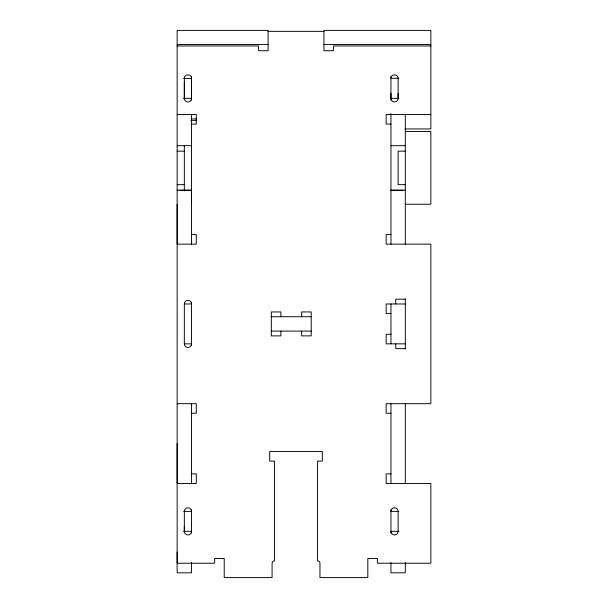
<?xml version="1.0" encoding="UTF-8"?>
<svg xmlns="http://www.w3.org/2000/svg" width="608" height="608" viewBox="0 0 608 608"><rect width="100%" height="100%" fill="white"/><g stroke="black" fill="none" stroke-linecap="round" stroke-linejoin="round"><path stroke-width="0.91" d="M177.156 552.072L177.156 563.244L214.654 563.244L214.654 558.456L224.223 558.456L224.223 577.6L272.088 577.6L272.088 563.244A2.394 2.394 0 0 1 274.482 560.85L274.482 461.13L269.694 461.13L269.694 451.554L322.346 451.554L322.346 461.13L317.558 461.13L317.558 560.85A2.394 2.394 0 0 1 319.952 563.244L319.952 577.6L367.817 577.6L367.817 558.456L377.393 558.456L377.393 563.244L430.844 563.244L430.844 483.466L386.171 483.466L386.171 473.89L390.959 473.89M177.156 443.574L177.156 483.466L196.3 483.466L196.3 473.89L191.512 473.89M177.156 204.25L177.156 244.135L196.3 244.135L196.3 234.566L191.512 234.566M183.601 531.331L191.512 531.331A3.587 3.587 0 0 1 187.925 534.918A3.587 3.587 0 0 1 184.338 531.331L184.338 526.346M183.601 78.409L191.512 78.409L191.512 98.352A3.587 3.587 0 0 1 187.925 101.946A3.587 3.587 0 0 1 184.338 98.352L184.338 81.73M191.512 204.25L191.512 190.129L177.156 190.129M390.959 77.816C391.066 73.88 398.02 73.88 398.134 77.816L398.134 98.352A3.587 3.587 0 0 1 394.546 101.946A3.587 3.587 0 0 1 390.959 98.352L390.959 93.328M398.134 98.352L398.134 93.328M268.098 31.358L323.942 31.358M177.156 44.544L268.098 44.544M323.942 44.544L430.844 44.544M177.156 45.957L258.529 45.957L258.529 50.738L268.098 50.738L268.098 30.4L177.156 30.4L177.156 572.812L191.512 572.812L191.512 562.544M430.844 45.957L333.518 45.957L333.518 50.738L323.942 50.738L323.942 30.4L430.844 30.4L430.844 128.942L405.042 128.942M390.959 78.257L398.871 78.257M183.563 98.352L191.512 98.352M390.959 98.352L398.909 98.352M177.156 114.502L196.3 114.502L196.3 124.078L191.512 124.078M430.844 114.502L386.171 114.502L386.171 124.078L390.959 124.078M191.512 118.97L196.3 118.97M190.836 120.627L196.3 120.627M405.331 131.472L430.844 131.472L430.844 204.25L405.202 204.25M177.156 145.7L191.512 145.7M390.959 145.7L405.316 145.7M177.156 151.164L184.338 151.164M405.316 151.164L398.134 151.164L398.134 184.665L405.316 184.665M177.156 184.665L184.338 184.665M390.959 190.129L405.316 190.129M179.55 190.334L191.512 190.334M390.959 190.334L402.922 190.334M390.959 234.566L386.171 234.566L386.171 244.135L430.844 244.135L430.844 403.689L386.171 403.689L386.171 413.265L390.959 413.265M405.316 299.182L395.74 299.182L395.74 303.97M184.338 303.97L191.512 303.97A3.587 3.587 0 0 0 187.925 300.382A3.587 3.587 0 0 0 184.338 303.97L184.338 343.854A3.587 3.587 0 0 0 187.925 347.449A3.587 3.587 0 0 0 191.52 343.854L184.338 343.854M405.316 303.97L386.171 303.97L386.171 313.546L390.959 313.546M271.29 316.73L311.182 316.73M271.29 331.094L311.182 331.094M390.959 334.286L386.171 334.286L386.171 343.854L405.316 343.854M405.316 348.642L395.74 348.642L395.74 343.854M177.156 403.689L196.3 403.689L196.3 413.265L191.512 413.265M183.601 511.389L191.512 511.389A3.587 3.587 0 0 0 187.925 507.794A3.587 3.587 0 0 0 184.338 511.389L184.338 531.331M398.871 511.389L390.959 511.389A3.587 3.587 0 0 1 394.546 507.794A3.587 3.587 0 0 1 398.134 511.389L398.134 531.331A3.587 3.587 0 0 1 394.546 534.918A3.587 3.587 0 0 1 390.959 531.331L398.871 531.331M191.512 77.816C191.406 73.88 184.452 73.88 184.338 77.816L184.338 98.352M405.316 114.167L405.316 244.135M405.316 298.748L405.316 349.076M405.316 403.689L405.316 483.466M405.316 562.544L405.316 572.812L390.959 572.812L390.959 562.544M390.959 76.464L390.959 100.145M390.959 114.167L390.959 244.135M390.959 303.97L390.959 343.854M390.959 403.689L390.959 483.466M390.959 509.648L390.959 533.072M301.644 316.73L301.644 311.95L311.212 311.95L311.212 335.882L301.644 335.882L301.644 331.094M280.904 316.73L280.904 311.95L271.328 311.95L271.328 335.882L280.904 335.882L280.904 331.094M191.512 76.669L191.512 100.252M191.512 114.251L191.512 244.135M191.512 302.229L191.512 345.595M191.512 403.689L191.512 483.466M191.512 509.648L191.512 533.072M184.338 145.274L184.338 190.935M390.959 114.038A4.788 0.836 0 0 1 390.078 114.023"/></g></svg>
